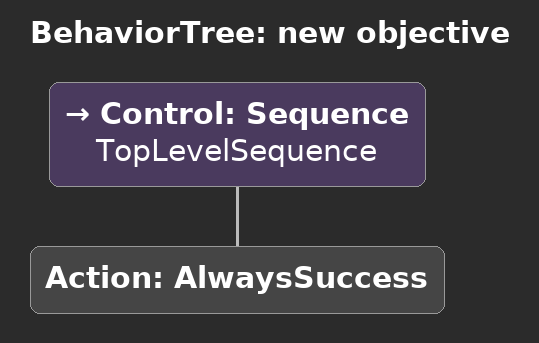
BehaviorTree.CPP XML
<?xml version='1.0' encoding='UTF-8'?>
<root BTCPP_format="4" main_tree_to_execute="new objective">
  <BehaviorTree ID="new objective" _description="" _hardcoded="false">
    <Control ID="Sequence" name="TopLevelSequence">
      <Action ID="AlwaysSuccess"/>
    </Control>
  </BehaviorTree>
</root>
